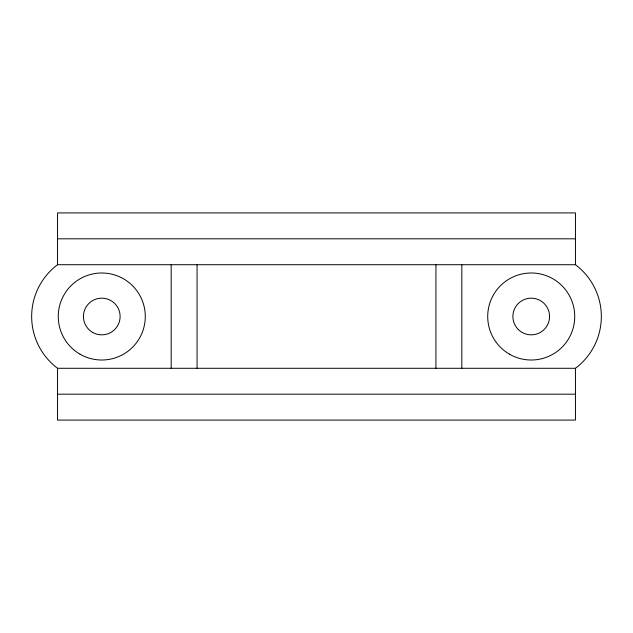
<?xml version="1.0" encoding="UTF-8"?>
<svg xmlns="http://www.w3.org/2000/svg" width="633" height="633" viewBox="0 0 633 633"><rect width="100%" height="100%" fill="white"/><g stroke="black" fill="none" stroke-linecap="round" stroke-linejoin="round"><path stroke-width="0.95" d="M57.548 238.815L575.452 238.815M57.548 264.713L575.452 264.713A64.74 64.74 0 0 1 575.452 368.287L575.452 420.083L57.548 420.083L57.548 368.287A64.74 64.74 0 0 1 57.548 264.713L57.548 212.917L575.452 212.917L575.452 264.713M57.548 368.287L575.452 368.287M57.548 394.185L575.452 394.185M461.829 264.713L461.829 368.287M435.931 264.713L435.931 368.287M197.069 264.713L197.069 368.287M171.171 264.713L171.171 368.287M518.261 329.461A18.333 18.333 0 0 0 548.938 321.248A18.333 18.333 0 0 0 526.482 298.792A18.333 18.333 0 0 0 518.261 329.461M92.608 332.38A18.333 18.333 0 0 0 120.112 316.5A18.333 18.333 0 0 0 92.608 300.62A18.333 18.333 0 0 0 92.608 332.38M80.019 354.179A43.503 43.503 0 0 0 145.281 316.5A43.503 43.503 0 0 0 80.019 278.821A43.503 43.503 0 0 0 80.019 354.179M509.47 354.179A43.503 43.503 0 0 0 574.732 316.5A43.503 43.503 0 0 0 509.47 278.821A43.503 43.503 0 0 0 509.47 354.179"/></g></svg>
